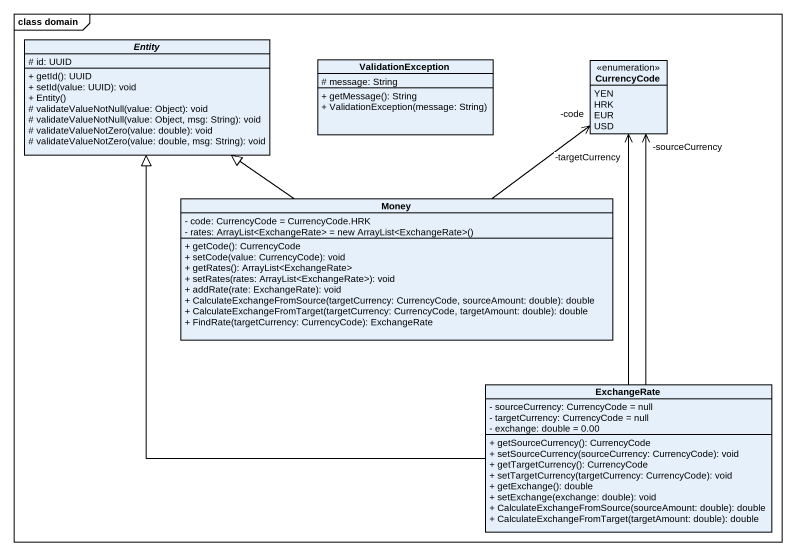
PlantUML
@startuml
mainframe class domain
hide circle
hide empty members
skinparam classAttributeIconSize 0
abstract class "Entity" as Entity_ {
  # id: UUID
  + getId(): UUID
  + setId(value: UUID): void
  + Entity()
  # validateValueNotNull(value: Object): void
  # validateValueNotNull(value: Object, msg: String): void
  # validateValueNotZero(value: double): void
  # validateValueNotZero(value: double, msg: String): void
}
class ValidationException {
  # message: String
  + getMessage(): String
  + ValidationException(message: String)
}
enum CurrencyCode {
  YEN
  HRK
  EUR
  USD
}
class Money {
  - code: CurrencyCode = CurrencyCode.HRK
  {field} - rates: ArrayList<ExchangeRate> = new ArrayList<ExchangeRate>()
  + getCode(): CurrencyCode
  + setCode(value: CurrencyCode): void
  + getRates(): ArrayList<ExchangeRate>
  + setRates(rates: ArrayList<ExchangeRate>): void
  + addRate(rate: ExchangeRate): void
  + CalculateExchangeFromSource(targetCurrency: CurrencyCode, sourceAmount: double): double
  + CalculateExchangeFromTarget(targetCurrency: CurrencyCode, targetAmount: double): double
  + FindRate(targetCurrency: CurrencyCode): ExchangeRate
}
class ExchangeRate {
  - sourceCurrency: CurrencyCode = null
  - targetCurrency: CurrencyCode = null
  - exchange: double = 0.00
  + getSourceCurrency(): CurrencyCode
  + setSourceCurrency(sourceCurrency: CurrencyCode): void
  + getTargetCurrency(): CurrencyCode
  + setTargetCurrency(targetCurrency: CurrencyCode): void
  + getExchange(): double
  + setExchange(exchange: double): void
  + CalculateExchangeFromSource(sourceAmount: double): double
  + CalculateExchangeFromTarget(targetAmount: double): double
}
Money -up-|> Entity_
Money -up-> "-code" CurrencyCode
ExchangeRate -up-|> Entity_
ExchangeRate -up-> "-sourceCurrency" CurrencyCode
ExchangeRate -up-> "-targetCurrency" CurrencyCode
@enduml
